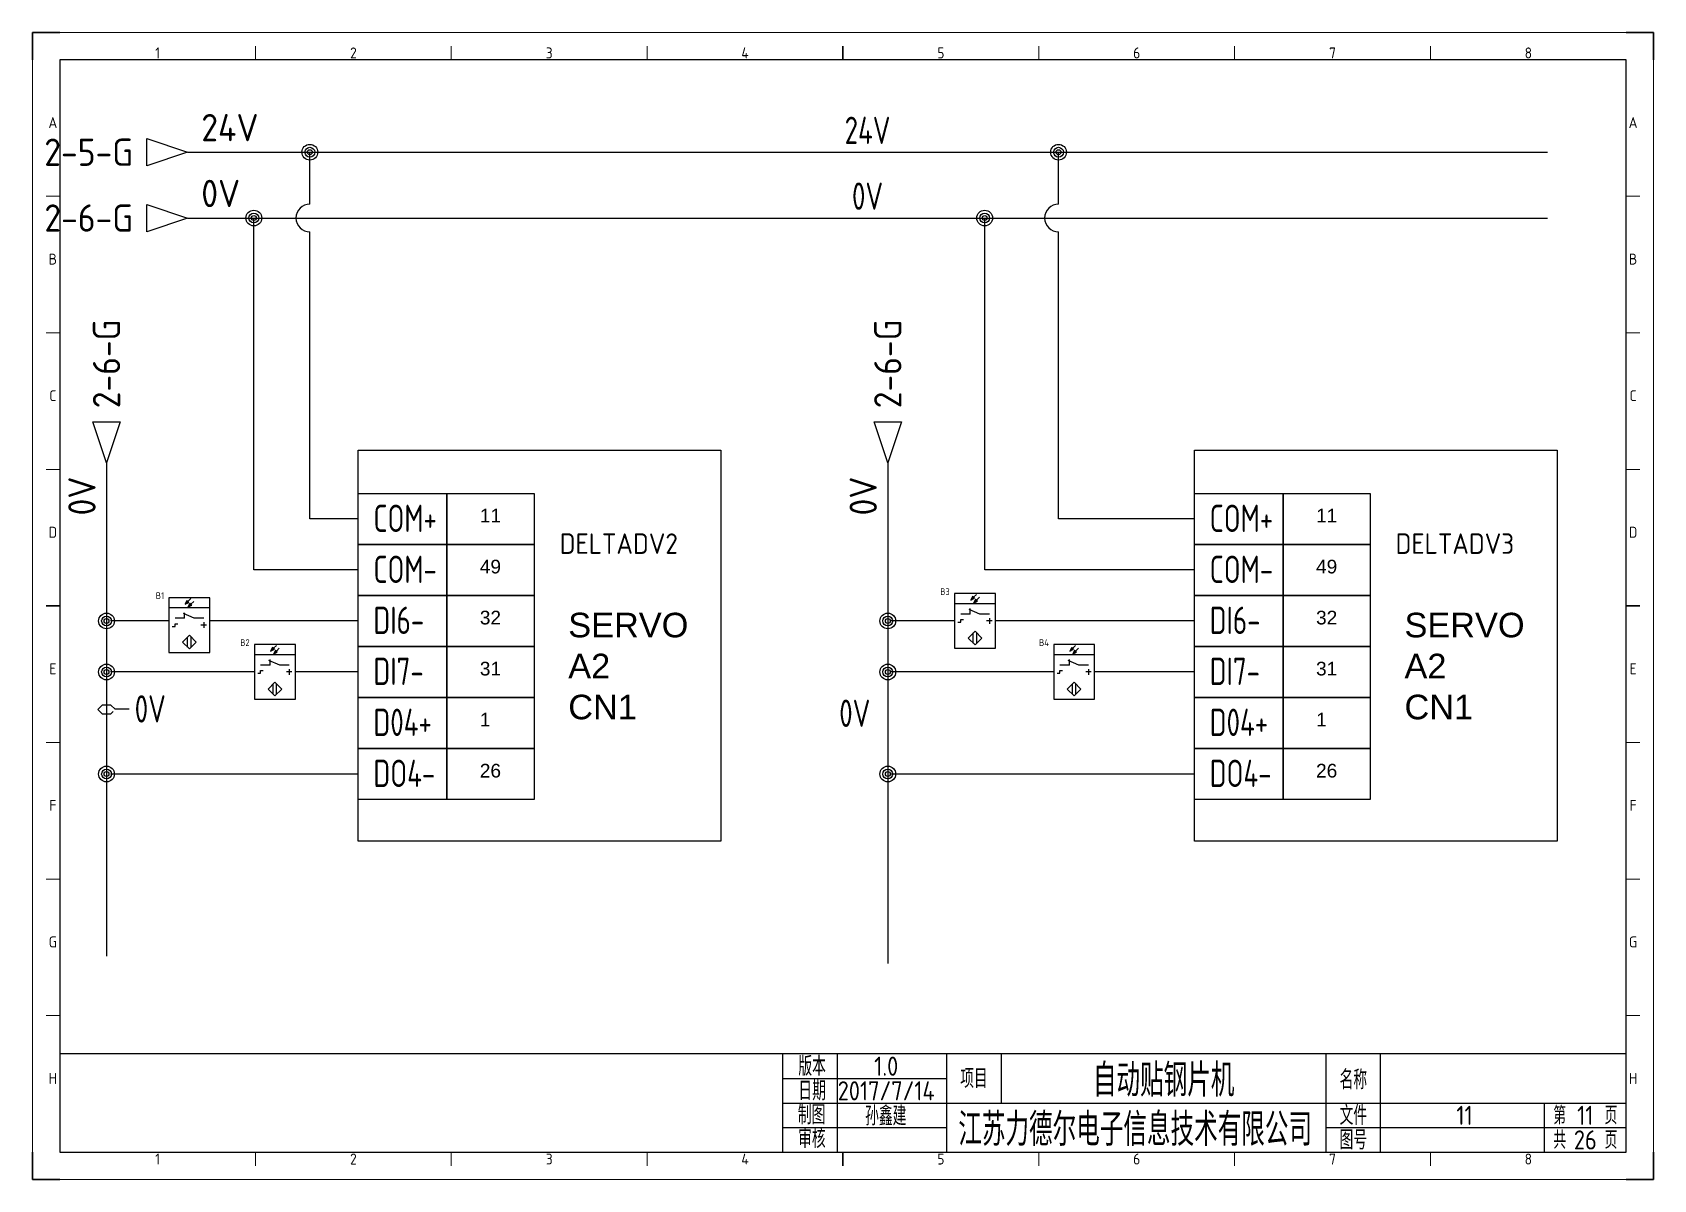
# Model space of a CAD drawing. Header units: millimetres. Extents: x 2029 to 2326, y 1387 to 1597.
import ezdxf
from ezdxf.enums import TextEntityAlignment as Align

# ---------------------------------------------------------------- set-up
doc = ezdxf.new("R2010")
doc.units = ezdxf.units.MM
for name, color, linetype in [('AE_BOR', 1, 'Continuous'), ('SYMS', 7, 'Continuous'), ('TAGS', 150, 'Continuous'), ('TERMS', 123, 'Continuous'), ('WIRENO', 72, 'Continuous'), ('WIREREF_DEST', 52, 'Continuous'), ('WIRES', 7, 'Continuous'), ('XREF', 7, 'Continuous'), ('图框_标题栏属性', 1, 'Continuous'), ('图框_标题栏文字', 6, 'Continuous')]:
    doc.layers.add(name, color=color, linetype=linetype)
doc.styles.add('ACGBTS', font='ISOCP.SHX')
doc.styles.get("Standard").update_dxf_attribs({"font": 'arial.ttf'})
doc.styles.add('WD_IEC', font='isocp2.shx', dxfattribs={"width": 0.9, "height": 4, "bigfont": 'gbcbig.shx'})
doc.styles.add('工程字', font='gbenor.shx', dxfattribs={"bigfont": 'gbcbig.shx'})

# ---------------------------------------------------------------- blocks, each defined once
blk = doc.blocks.new('Border')
for p, q in [((584, 410), (10, 410)), ((10, 410), (10, 10)), ((584, 10), (584, 410)), ((10, 10), (584, 10))]:
    blk.add_line(p, q)
at = {"layer": 'AE_BOR', "color": 1, "lineweight": 30}
for p, q in [((10, 420), (0, 420)), ((0, 420), (0, 410)), ((594, 420), (584, 420)), ((594, 410), (594, 420)), ((297, 410), (297, 415)), ((5, 210), (10, 210)), ((584, 210), (589, 210)), ((0, 0), (0, 10)), ((297, 5), (297, 10)), ((594, 0), (594, 10)), ((0, 0), (10, 0)), ((594, 0), (584, 0))]:
    blk.add_line(p, q, dxfattribs=at)
at = {"layer": 'AE_BOR', "color": 1, "lineweight": 15}
for p, q in [((0, 420), (594, 420)), ((0, 0), (0, 420)), ((594, 420), (594, 0)), ((81.75, 410), (81.75, 415)), ((153.5, 410), (153.5, 415)), ((225.25, 410), (225.25, 415)), ((368.75, 410), (368.75, 415)), ((440.5, 410), (440.5, 415)), ((512.25, 410), (512.25, 415)), ((10, 360), (5, 360)), ((589, 360), (584, 360)), ((10, 310), (5, 310)), ((589, 310), (584, 310)), ((10, 260), (5, 260)), ((589, 260), (584, 260)), ((10, 160), (5, 160)), ((589, 160), (584, 160)), ((10, 110), (5, 110)), ((589, 110), (584, 110)), ((10, 60), (5, 60)), ((589, 60), (584, 60)), ((81.75, 5), (81.75, 10)), ((153.5, 5), (153.5, 10)), ((225.25, 5), (225.25, 10)), ((368.75, 5), (368.75, 10)), ((440.5, 5), (440.5, 10)), ((512.25, 5), (512.25, 10)), ((594, 0), (0, 0))]:
    blk.add_line(p, q, dxfattribs=at)
at = {"layer": 'AE_BOR', "color": 1, "lineweight": 15, "style": 'ACGBTS'}
for s, p in [('1', (45.875, 412.5)), ('2', (117.625, 412.5)), ('3', (189.375, 412.5)), ('4', (261.125, 412.5)), ('5', (332.875, 412.5)), ('6', (404.625, 412.5)), ('7', (476.375, 412.5)), ('8', (548.125, 412.5)), ('A', (7.5, 387)), ('A', (586.5, 387)), ('B', (7.5, 337)), ('B', (586.5, 337)), ('C', (7.5, 287)), ('C', (586.5, 287)), ('D', (7.5, 237)), ('D', (586.5, 237)), ('E', (7.5, 187)), ('E', (586.5, 187)), ('F', (7.5, 137)), ('F', (586.5, 137)), ('G', (7.5, 87)), ('G', (586.5, 87)), ('H', (7.5, 37)), ('H', (586.5, 37)), ('1', (45.875, 7.5)), ('2', (117.625, 7.5)), ('3', (189.375, 7.5)), ('4', (261.125, 7.5)), ('5', (332.875, 7.5)), ('6', (404.625, 7.5)), ('7', (476.375, 7.5)), ('8', (548.125, 7.5))]:
    blk.add_text(s, height=4, dxfattribs=at).set_placement(p, align=Align.MIDDLE)
blk = doc.blocks.new('LdrDkA4')
for p, q in [((132.5, 0), (132.5, 18)), ((142.5, 0), (142.5, 18)), ((162.5, 0), (162.5, 18)), ((162.5, 0), (162.5, 18)), ((162.5, 0), (162.5, 18)), ((172.5, 18), (172.5, 13.5)), ((232, 0), (232, 18)), ((242, 0), (242, 18)), ((132.5, 13.5), (162.5, 13.5)), ((172.5, 13.5), (172.5, 9)), ((132.5, 9), (162.99, 9)), ((162.5, 9), (287, 9)), ((272, 0), (272, 9)), ((132.5, 4.5), (162.5, 4.5)), ((232, 4.5), (287, 4.5)), ((142.5, 2.09), (142.5, 2.09)), ((142.5, 2.09), (142.5, 2.09))]:
    blk.add_line(p, q)
blk.add_lwpolyline([(132.5, 18), (0, 18), (0, 0), (132.5, 0)], close=True)
blk.add_lwpolyline([(132.5, 0), (287, 0), (287, 18), (132.5, 18)])
at = {"flags": 9}
blk.add_attdef('WD_TB', (0, 0), '', height=2.5, dxfattribs=at)
at = {"layer": '图框_标题栏属性', "style": '工程字'}
for tag, height, p in [('版本', 3.5, (151.42, 15.75)), ('项目', 6, (202.25, 13.5)), ('名称', 3.5, (264.42, 13.27)), ('日期', 3.5, (151.42, 11.25)), ('制图', 3.5, (151.34, 6.85)), ('公司名称', 6, (197.03, 4.5)), ('文件', 3.5, (257.37, 6.75)), ('页数', 3.5, (279.5, 6.75)), ('审核', 3.5, (151.65, 2.36)), ('图号', 3.5, (257.37, 2.25)), ('总数', 3.5, (279.5, 2.25))]:
    blk.add_attdef(tag, text='', height=height, dxfattribs=at).set_placement(p, align=Align.MIDDLE)
at = {"layer": '图框_标题栏文字', "style": '工程字'}
for s, height, p in [('版本', 3.5, (137.85, 15.75)), ('项目', 3.5, (167.5, 13.5)), ('名称', 3.5, (237, 13.27)), ('日期', 3.5, (137.85, 11.25)), ('制图', 3.5, (137.75, 6.85)), ('文件', 3.5, (237, 6.75)), ('第    页', 3.25, (279.5, 6.75)), ('审核', 3.5, (137.81, 2.51)), ('图号', 3.5, (237, 2.25)), ('共    页', 3.25, (279.5, 2.25))]:
    blk.add_text(s, height=height, dxfattribs=at).set_placement(p, align=Align.MIDDLE_CENTER)
blk = doc.blocks.new('ASDA2')
for points in [[(-33.23, 68.64), (33.23, 68.64), (33.23, -2.96), (-33.23, -2.96)], [(-33.23, 60.7), (-16.95, 60.7), (-16.95, 51.36), (-33.23, 51.36)], [(-16.95, 60.7), (-0.99, 60.7), (-0.99, 51.36), (-16.95, 51.36)], [(-33.23, 51.36), (-16.95, 51.36), (-16.95, 42.02), (-33.23, 42.02)], [(-16.95, 51.36), (-0.99, 51.36), (-0.99, 42.02), (-16.95, 42.02)], [(-33.23, 42.02), (-16.95, 42.02), (-16.95, 32.68), (-33.23, 32.68)], [(-16.95, 42.02), (-0.99, 42.02), (-0.99, 32.68), (-16.95, 32.68)], [(-33.23, 32.68), (-16.95, 32.68), (-16.95, 23.35), (-33.23, 23.35)], [(-16.95, 32.68), (-0.99, 32.68), (-0.99, 23.35), (-16.95, 23.35)], [(-33.23, 23.35), (-16.95, 23.35), (-16.95, 14.01), (-33.23, 14.01)], [(-16.95, 23.35), (-0.99, 23.35), (-0.99, 14.01), (-16.95, 14.01)], [(-33.23, 14.01), (-16.95, 14.01), (-16.95, 4.67), (-33.23, 4.67)], [(-16.95, 14.01), (-0.99, 14.01), (-0.99, 4.67), (-16.95, 4.67)]]:
    blk.add_lwpolyline(points, close=True)
at = {"attachment_point": 1}
for s, width, gutter_width, insert, char_height in [('11', 8.0121, 12.5, (-10.93, 57.89), 2.5), ('49', 8.0121, 12.5, (-10.93, 48.55), 2.5), ('32', 8.0121, 12.5, (-10.93, 39.21), 2.5), ('SERVO A2\\PCN1', 19.7866, 8.12, (5.27, 38.85), 4.5), ('31', 8.0121, 12.5, (-10.93, 29.87), 2.5), ('1', 8.0121, 12.5, (-10.93, 20.53), 2.5), ('26', 8.0121, 12.5, (-10.93, 11.19), 2.5)]:
    blk.add_mtext_dynamic_manual_height_columns(s, width=width, gutter_width=gutter_width, heights=[0], dxfattribs=dict(at, insert=insert, char_height=char_height))
at = {"style": 'WD_IEC'}
for tag, p in [('INST', (-64.64, 65.14)), ('LOC', (-64.64, 59.89)), ('RATING1', (-64.64, 47.89)), ('TAG1', (25.36, 49.63)), ('XREF', (-64.64, 41.89)), ('DESC1', (-64.64, 36.11)), ('DESC2', (-64.64, 30.86)), ('DESC3', (-64.64, 25.61))]:
    blk.add_attdef(tag, text='', height=3.75, dxfattribs=at).set_placement(p, align=Align.RIGHT)
at = {"style": 'WD_IEC', "flags": 1}
for tag, p, height in [('MFG', (-88.98, 59.89), 2.25), ('CAT', (-88.98, 56.14), 2.25), ('X4TERM01', (-33.23, 56.03), 0.08), ('X4TERM02', (-33.23, 46.69), 0.08), ('X4TERM03', (-33.23, 37.35), 0.08), ('ASSYCODE', (-91.61, 29.14), 1.5), ('FAMILY', (-91.61, 26.89), 1.5), ('X4TERM04', (-33.23, 28.02), 0.08), ('CATDESC', (-91.61, 24.64), 1.5), ('X4TERM05', (-33.23, 18.68), 0.08), ('X4TERM06', (-33.23, 9.34), 0.08)]:
    blk.add_attdef(tag, p, '', height=height, dxfattribs=at)
at = {"style": 'WD_IEC', "width": 0.8}
for tag, p in [('TERM01', (-30.43, 53.65)), ('TERM02', (-30.43, 44.31)), ('TERM03', (-30.43, 34.97)), ('TERM04', (-30.43, 25.63)), ('TERM05', (-30.43, 16.29)), ('TERM06', (-30.43, 6.95))]:
    blk.add_attdef(tag, p, '', height=5, dxfattribs=at)
blk = doc.blocks.new('HA1D3')
blk.add_lwpolyline([(0, 0), (-3.75, -1.25), (-3.75, 1.25)], close=True)
at = {"style": 'WD_IEC'}
for tag, p, height, flags in [('WIRENO', (1.25, 1), 2.5, 8), ('X1TERM01', (0, 0), 0.32, 1)]:
    blk.add_attdef(tag, p, '', height=height, dxfattribs=dict(at, flags=flags))
at = {"style": 'WD_IEC', "flags": 1}
blk.add_attdef('SIGCODE', text='', height=1, dxfattribs=at).set_placement((-2.5, 1.8), align=Align.RIGHT)
at = {"style": 'WD_IEC'}
blk.add_attdef('XREF', text='', height=2.5, dxfattribs=at).set_placement((-5, 0), align=Align.MIDDLE_RIGHT)
blk.add_attdef('DESC1', text='', height=2.5, dxfattribs=at).set_placement((1.25, -1), align=Align.TOP_LEFT)
blk = doc.blocks.new('WD_WNH')
at = {"linetype": 'Continuous', "style": 'WD_IEC', "width": 0.8}
blk.add_attdef('WIRENO', text='', height=2.5, dxfattribs=at).set_placement((0, 0.75), align=Align.CENTER)
at = {"style": 'WD_IEC', "flags": 1}
for tag, p in [('W08USER', (0, 0.375)), ('W04USER', (0, 0.875)), ('W05USER', (0, 0.75)), ('W09USER', (0, 0.25)), ('W03USER', (0, 1)), ('W06USER', (0, 0.625)), ('W07USER', (0, 0.5)), ('W02USER', (0, 1.125)), ('W01USER', (0, 1.25)), ('W10USER', (0, 0.125))]:
    blk.add_attdef(tag, text='', height=0.08, dxfattribs=at).set_placement(p, align=Align.CENTER)
blk = doc.blocks.new('WDDOT')
for radius in [0.72, 0.449, 0.223]:
    blk.add_circle((0, 0), radius)
blk = doc.blocks.new('HA1D2')
blk.add_lwpolyline([(0, 0), (-1.25, 3.75), (1.25, 3.75)], close=True)
at = {"style": 'WD_IEC'}
blk.add_attdef('XREF', text='', height=2.5, rotation=90, dxfattribs=at).set_placement((0, 5), align=Align.MIDDLE_LEFT)
at = {"style": 'WD_IEC', "flags": 1}
blk.add_attdef('SIGCODE', text='', height=1, dxfattribs=at).set_placement((-2.5, 1.8), align=Align.RIGHT)
blk.add_attdef('X8TERM01', (0, 0), '', height=0.32, dxfattribs=at)
at = {"style": 'WD_IEC', "flags": 8}
blk.add_attdef('WIRENO', text='', height=2.5, rotation=90, dxfattribs=at).set_placement((-1, -1.25), align=Align.RIGHT)
at = {"style": 'WD_IEC'}
blk.add_attdef('DESC1', text='', height=2.5, rotation=90, dxfattribs=at).set_placement((1, -1.25), align=Align.TOP_RIGHT)
blk = doc.blocks.new('WD_WNV')
at = {"linetype": 'Continuous', "style": 'WD_IEC', "width": 0.8}
blk.add_attdef('WIRENO', text='', height=2.5, dxfattribs=at).set_placement((-1.6, 0), align=Align.MIDDLE_RIGHT)
at = {"style": 'WD_IEC', "flags": 1}
for tag, p in [('W08USER', (-1, 0.375)), ('W04USER', (-1, 0.875)), ('W05USER', (-1, 0.75)), ('W09USER', (-1, 0.25)), ('W03USER', (-1, 1)), ('W06USER', (-1, 0.625)), ('W07USER', (-1, 0.5)), ('W02USER', (-1, 1.125)), ('W01USER', (-1, 1.25)), ('W10USER', (-1, 0.125))]:
    blk.add_attdef(tag, text='', height=0.08, dxfattribs=at).set_placement(p, align=Align.CENTER)
blk = doc.blocks.new('HPE12PE2')
for p, q in [((7.5, 6.25), (-7.5, 6.25)), ((-0.88, 9.01), (-1.59, 7.59)), ((-1.59, 7.59), (-0.18, 8.3)), ((-0.18, 8.3), (-0.88, 9.01)), ((-0.53, 8.66), (0.53, 9.72)), ((0.18, 7.95), (-0.53, 6.53)), ((-0.53, 6.53), (0.88, 7.24)), ((0.88, 7.24), (0.18, 7.95)), ((0.53, 7.59), (1.59, 8.66)), ((-1.75, 2.5), (-5.25, 2.5)), ((-5.25, -0.5), (-5.25, 0.5)), ((-5.25, 0.5), (-4.25, 0.5)), ((1.75, 2.5), (-2.19, 4.25)), ((-1.75, 2.5), (-1.75, 4.51)), ((5.25, 2.5), (1.75, 2.5)), ((6.25, 0), (4.25, 0)), ((5.25, 1), (5.25, -1)), ((-6.25, -0.5), (-5.25, -0.5)), ((-0.63, -8.12), (-0.63, -4.38)), ((0.62, -8.12), (0.62, -4.38))]:
    blk.add_line(p, q)
for points in [[(-7.5, 10), (-7.5, -10), (7.5, -10), (7.5, 10)], [(0, -8.75), (-2.5, -6.25), (0, -3.75), (2.5, -6.25)]]:
    blk.add_lwpolyline(points, close=True)
for points in [[(-0.18, 8.3), (-0.88, 9.01), (-1.59, 7.59)], [(0.88, 7.24), (0.18, 7.95), (-0.53, 6.53)]]:
    blk.add_solid(points)
at = {"style": 'WD_IEC'}
for tag, p in [('INST', (-9.25, 16.5)), ('TAG1', (-9.25, 9.5)), ('LOC', (-9.25, 13)), ('DESC1', (-9.25, -13.85)), ('XREF', (-9.25, -10)), ('DESC2', (-9.25, -17.35)), ('WDTAGALT', (-9, -24.5)), ('DESC3', (-9.25, -20.85))]:
    blk.add_attdef(tag, text='', height=2.5, dxfattribs=at).set_placement(p, align=Align.RIGHT)
for tag, p, height, flags in [('MFG', (10.25, 12.75), 1.5, 1), ('CAT', (10.25, 10.25), 1.5, 1), ('X4TERM01', (-7.5, 0), 0.32, 1), ('X1TERM02', (7.5, 0), 0.32, 1), ('TERM02', (8.5, 1), 2, 8), ('ASSYCODE', (8.5, -10.25), 1, 1), ('FAMILY', (8.5, -11.75), 1, 1), ('CATDESC', (8.5, -13.25), 1, 1)]:
    blk.add_attdef(tag, p, '', height=height, dxfattribs=dict(at, flags=flags))
at = {"style": 'WD_IEC', "flags": 8}
blk.add_attdef('TERM01', text='', height=2, dxfattribs=at).set_placement((-8.5, 1), align=Align.RIGHT)

msp = doc.modelspace()

# ---------------------------------------------------------------- linework, layer by layer
at = {"layer": 'WIRENO'}
msp.add_lwpolyline([(2047.03, 1473.56), (2044.45, 1473.5), (2043.65, 1474.28), (2042.06, 1474.25), (2041.28, 1473.44), (2042.09, 1472.67), (2043.68, 1472.7), (2044.06, 1473.1)], dxfattribs=at)
at = {"layer": 'WIRES'}
for p, q in [((2057.73, 1575.49), (2306.86, 1575.49)), ((2080.12, 1565.98), (2080.12, 1575.49)), ((2217.28, 1565.98), (2217.28, 1575.49)), ((2057.73, 1563.44), (2306.86, 1563.44)), ((2069.86, 1499.02), (2069.86, 1563.44)), ((2203.75, 1499.02), (2203.75, 1563.44)), ((2080.12, 1508.36), (2080.12, 1560.9)), ((2217.28, 1508.36), (2217.28, 1560.9)), ((2042.87, 1518.61), (2042.87, 1428.34)), ((2186, 1518.61), (2186, 1426.95)), ((2088.96, 1508.36), (2080.12, 1508.36)), ((2242.17, 1508.36), (2217.28, 1508.36)), ((2088.96, 1499.02), (2069.86, 1499.02)), ((2242.17, 1499.02), (2203.75, 1499.02)), ((2054.3, 1489.68), (2043.58, 1489.68)), ((2088.96, 1489.68), (2061.8, 1489.68)), ((2198.23, 1489.68), (2186.63, 1489.68)), ((2242.17, 1489.68), (2205.73, 1489.68)), ((2069.97, 1480.34), (2043.58, 1480.34)), ((2088.96, 1480.34), (2077.47, 1480.34)), ((2216.39, 1480.34), (2186.63, 1480.34)), ((2242.17, 1480.34), (2223.89, 1480.34)), ((2088.96, 1461.66), (2043.58, 1461.66)), ((2242.17, 1461.66), (2186.63, 1461.66))]:
    msp.add_line(p, q, dxfattribs=at)
for centre in [(2080.12, 1563.44), (2217.28, 1563.44)]:
    msp.add_arc(centre, 2.54, 90, 270, dxfattribs=at)

# ---------------------------------------------------------------- block references
msp.add_blockref('LdrDkA4', (2034.29, 1392.42)).add_auto_attribs({'总数': '26', '页数': '11', '文件': '11', '公司名称': '江苏力德尔电子信息技术有限公司', '项目': '自动贴钢片机', '制图': '孙鑫建', '日期': '2017/7/14', '版本': '1.0'})
at = {"layer": 'AE_BOR', "xscale": 0.5, "yscale": 0.5, "zscale": 0.5}
msp.add_blockref('Border', (2029.29, 1387.42), dxfattribs=at)
at = {"layer": 'SYMS'}
ref = msp.add_blockref('HA1D3', (2057.73, 1575.49), dxfattribs=dict(at, xscale=2, yscale=2, zscale=2))
ref.add_attrib('XREF', '2-5-G', dxfattribs={"layer": 'XREF', "height": 5, "style": 'WD_IEC'}).set_placement((2047.73, 1575.49), align=Align.MIDDLE_RIGHT)
ref.add_attrib('WIRENO', '24V', (2060.23, 1577.49), dxfattribs={"layer": 'WIREREF_DEST', "height": 5, "style": 'WD_IEC', "flags": 8})
at = {"layer": 'SYMS', "xscale": 2, "yscale": 2, "zscale": 2}
for p in [(2080.12, 1575.49), (2217.28, 1575.49), (2069.86, 1563.44), (2203.75, 1563.44), (2042.87, 1489.68), (2186, 1489.68), (2042.87, 1480.34), (2186, 1480.34), (2042.87, 1461.66), (2186, 1461.66)]:
    msp.add_blockref('WDDOT', p, dxfattribs=at)
at = {"layer": 'SYMS'}
ref = msp.add_blockref('HA1D3', (2057.73, 1563.44), dxfattribs=dict(at, xscale=2, yscale=2, zscale=2))
ref.add_attrib('XREF', '2-6-G', dxfattribs={"layer": 'XREF', "height": 5, "style": 'WD_IEC'}).set_placement((2047.73, 1563.44), align=Align.MIDDLE_RIGHT)
ref.add_attrib('WIRENO', '0V', (2060.23, 1565.44), dxfattribs={"layer": 'WIREREF_DEST', "height": 5, "style": 'WD_IEC', "flags": 8})
ref = msp.add_blockref('HA1D2', (2042.87, 1518.61), dxfattribs=dict(at, xscale=2, yscale=2, zscale=2))
ref.add_attrib('XREF', '2-6-G', dxfattribs={"layer": 'XREF', "height": 5, "rotation": 90, "style": 'WD_IEC'}).set_placement((2042.87, 1528.61), align=Align.MIDDLE_LEFT)
ref.add_attrib('WIRENO', '0V', dxfattribs={"layer": 'WIREREF_DEST', "height": 5, "rotation": 90, "style": 'WD_IEC', "flags": 8}).set_placement((2040.87, 1516.11), align=Align.RIGHT)
ref = msp.add_blockref('HA1D2', (2186, 1518.61), dxfattribs=dict(at, xscale=2, yscale=2, zscale=2))
ref.add_attrib('XREF', '2-6-G', dxfattribs={"layer": 'XREF', "height": 5, "rotation": 90, "style": 'WD_IEC'}).set_placement((2186, 1528.61), align=Align.MIDDLE_LEFT)
ref.add_attrib('WIRENO', '0V', dxfattribs={"layer": 'WIREREF_DEST', "height": 5, "rotation": 90, "style": 'WD_IEC', "flags": 8}).set_placement((2184, 1516.11), align=Align.RIGHT)
ref = msp.add_blockref('ASDA2', (2122.19, 1452.33), dxfattribs=at)
ref.add_attrib('TERM06', 'DO4-', (2091.76, 1459.28), dxfattribs={"layer": 'TERMS', "height": 5, "style": 'WD_IEC', "width": 0.8})
ref.add_attrib('TERM05', 'D04+', (2091.76, 1468.62), dxfattribs={"layer": 'TERMS', "height": 5, "style": 'WD_IEC', "width": 0.8})
ref.add_attrib('TERM04', 'DI7-', (2091.76, 1477.96), dxfattribs={"layer": 'TERMS', "height": 5, "style": 'WD_IEC', "width": 0.8})
ref.add_attrib('TERM03', 'DI6-', (2091.76, 1487.3), dxfattribs={"layer": 'TERMS', "height": 5, "style": 'WD_IEC', "width": 0.8})
ref.add_attrib('TERM02', 'COM-', (2091.76, 1496.63), dxfattribs={"layer": 'TERMS', "height": 5, "style": 'WD_IEC', "width": 0.8})
ref.add_attrib('TERM01', 'COM+', (2091.76, 1505.97), dxfattribs={"layer": 'TERMS', "height": 5, "style": 'WD_IEC', "width": 0.8})
ref.add_attrib('TAG1', 'DELTADV2', dxfattribs={"layer": 'TAGS', "height": 3.75, "style": 'WD_IEC'}).set_placement((2147.55, 1501.96), align=Align.RIGHT)
ref = msp.add_blockref('ASDA2', (2275.39, 1452.33), dxfattribs=at)
ref.add_attrib('TERM06', 'DO4-', (2244.97, 1459.28), dxfattribs={"layer": 'TERMS', "height": 5, "style": 'WD_IEC', "width": 0.8})
ref.add_attrib('TERM05', 'D04+', (2244.97, 1468.62), dxfattribs={"layer": 'TERMS', "height": 5, "style": 'WD_IEC', "width": 0.8})
ref.add_attrib('TERM04', 'DI7-', (2244.97, 1477.96), dxfattribs={"layer": 'TERMS', "height": 5, "style": 'WD_IEC', "width": 0.8})
ref.add_attrib('TERM03', 'DI6-', (2244.97, 1487.3), dxfattribs={"layer": 'TERMS', "height": 5, "style": 'WD_IEC', "width": 0.8})
ref.add_attrib('TERM02', 'COM-', (2244.97, 1496.63), dxfattribs={"layer": 'TERMS', "height": 5, "style": 'WD_IEC', "width": 0.8})
ref.add_attrib('TERM01', 'COM+', (2244.97, 1505.97), dxfattribs={"layer": 'TERMS', "height": 5, "style": 'WD_IEC', "width": 0.8})
ref.add_attrib('TAG1', 'DELTADV3', dxfattribs={"layer": 'TAGS', "height": 3.75, "style": 'WD_IEC'}).set_placement((2300.76, 1501.96), align=Align.RIGHT)
ref = msp.add_blockref('HPE12PE2', (2058.05, 1488.93), dxfattribs=dict(at, xscale=0.5, yscale=0.5, zscale=0.5))
ref.add_attrib('TAG1', 'B1', dxfattribs={"layer": 'TAGS', "height": 1.25, "style": 'WD_IEC'}).set_placement((2053.42, 1493.68), align=Align.RIGHT)
ref = msp.add_blockref('HPE12PE2', (2201.98, 1489.68), dxfattribs=dict(at, xscale=0.5, yscale=0.5, zscale=0.5))
ref.add_attrib('TAG1', 'B3', dxfattribs={"layer": 'TAGS', "height": 1.25, "style": 'WD_IEC'}).set_placement((2197.35, 1494.43), align=Align.RIGHT)
ref = msp.add_blockref('HPE12PE2', (2073.72, 1480.34), dxfattribs=dict(at, xscale=0.5, yscale=0.5, zscale=0.5))
ref.add_attrib('TAG1', 'B2', dxfattribs={"layer": 'TAGS', "height": 1.25, "style": 'WD_IEC'}).set_placement((2069.09, 1485.09), align=Align.RIGHT)
ref = msp.add_blockref('HPE12PE2', (2220.14, 1480.34), dxfattribs=dict(at, xscale=0.5, yscale=0.5, zscale=0.5))
ref.add_attrib('TAG1', 'B4', dxfattribs={"layer": 'TAGS', "height": 1.25, "style": 'WD_IEC'}).set_placement((2215.52, 1485.09), align=Align.RIGHT)
at = {"layer": 'WIRENO'}
ref = msp.add_blockref('WD_WNH', (2182.29, 1575.49), dxfattribs=dict(at, xscale=2, yscale=2, zscale=2))
ref.add_attrib('WIRENO', '24V', dxfattribs={"linetype": 'Continuous', "height": 5, "style": 'WD_IEC', "width": 0.8}).set_placement((2182.29, 1576.99), align=Align.CENTER)
ref = msp.add_blockref('WD_WNH', (2182.29, 1563.44), dxfattribs=dict(at, xscale=2, yscale=2, zscale=2))
ref.add_attrib('WIRENO', '0V', dxfattribs={"linetype": 'Continuous', "height": 5, "style": 'WD_IEC', "width": 0.8}).set_placement((2182.29, 1564.94), align=Align.CENTER)
ref = msp.add_blockref('WD_WNV', (2042.87, 1473.47), dxfattribs=dict(at, xscale=2, yscale=2, zscale=2))
ref.add_attrib('WIRENO', '0V', dxfattribs={"linetype": 'Continuous', "height": 5, "style": 'WD_IEC', "width": 0.8}).set_placement((2053.73, 1473.58), align=Align.MIDDLE_RIGHT)
ref = msp.add_blockref('WD_WNV', (2186, 1472.78), dxfattribs=dict(at, xscale=2, yscale=2, zscale=2))
ref.add_attrib('WIRENO', '0V', dxfattribs={"linetype": 'Continuous', "height": 5, "style": 'WD_IEC', "width": 0.8}).set_placement((2182.8, 1472.78), align=Align.MIDDLE_RIGHT)

doc.saveas('drawing.dxf')
